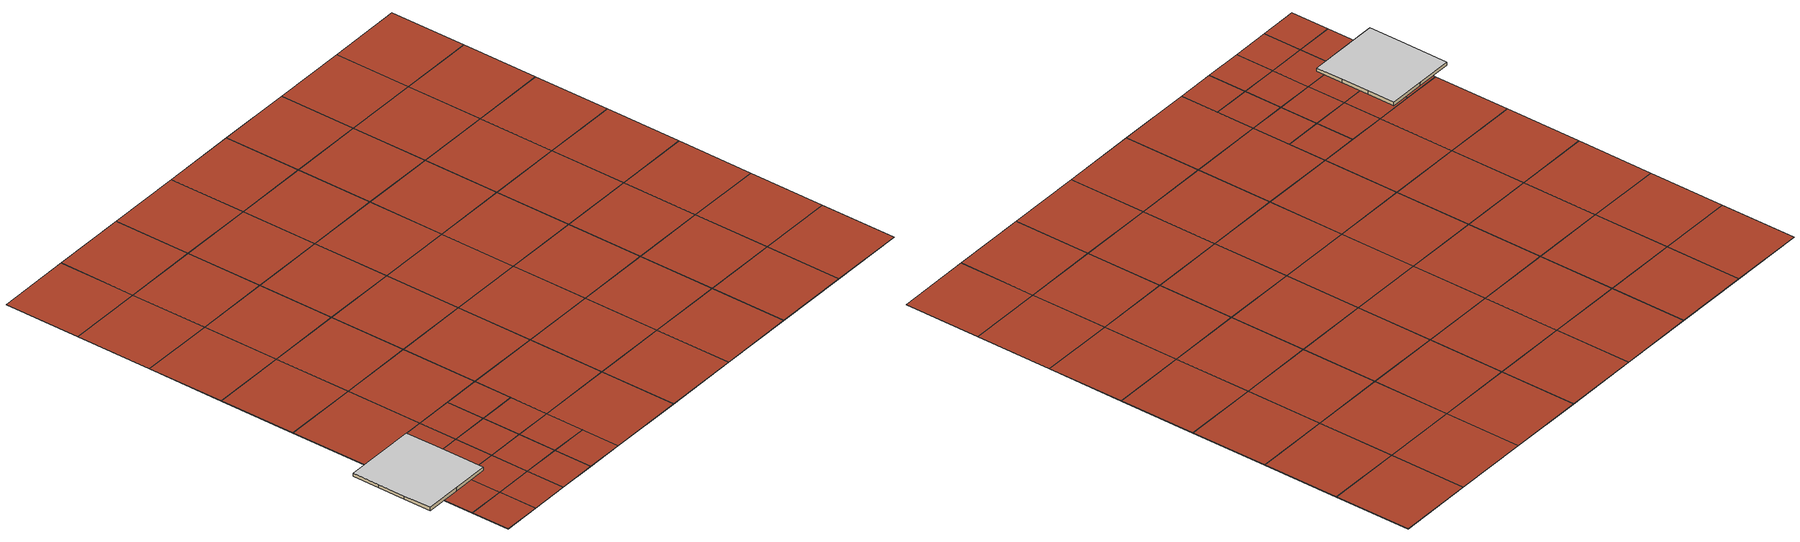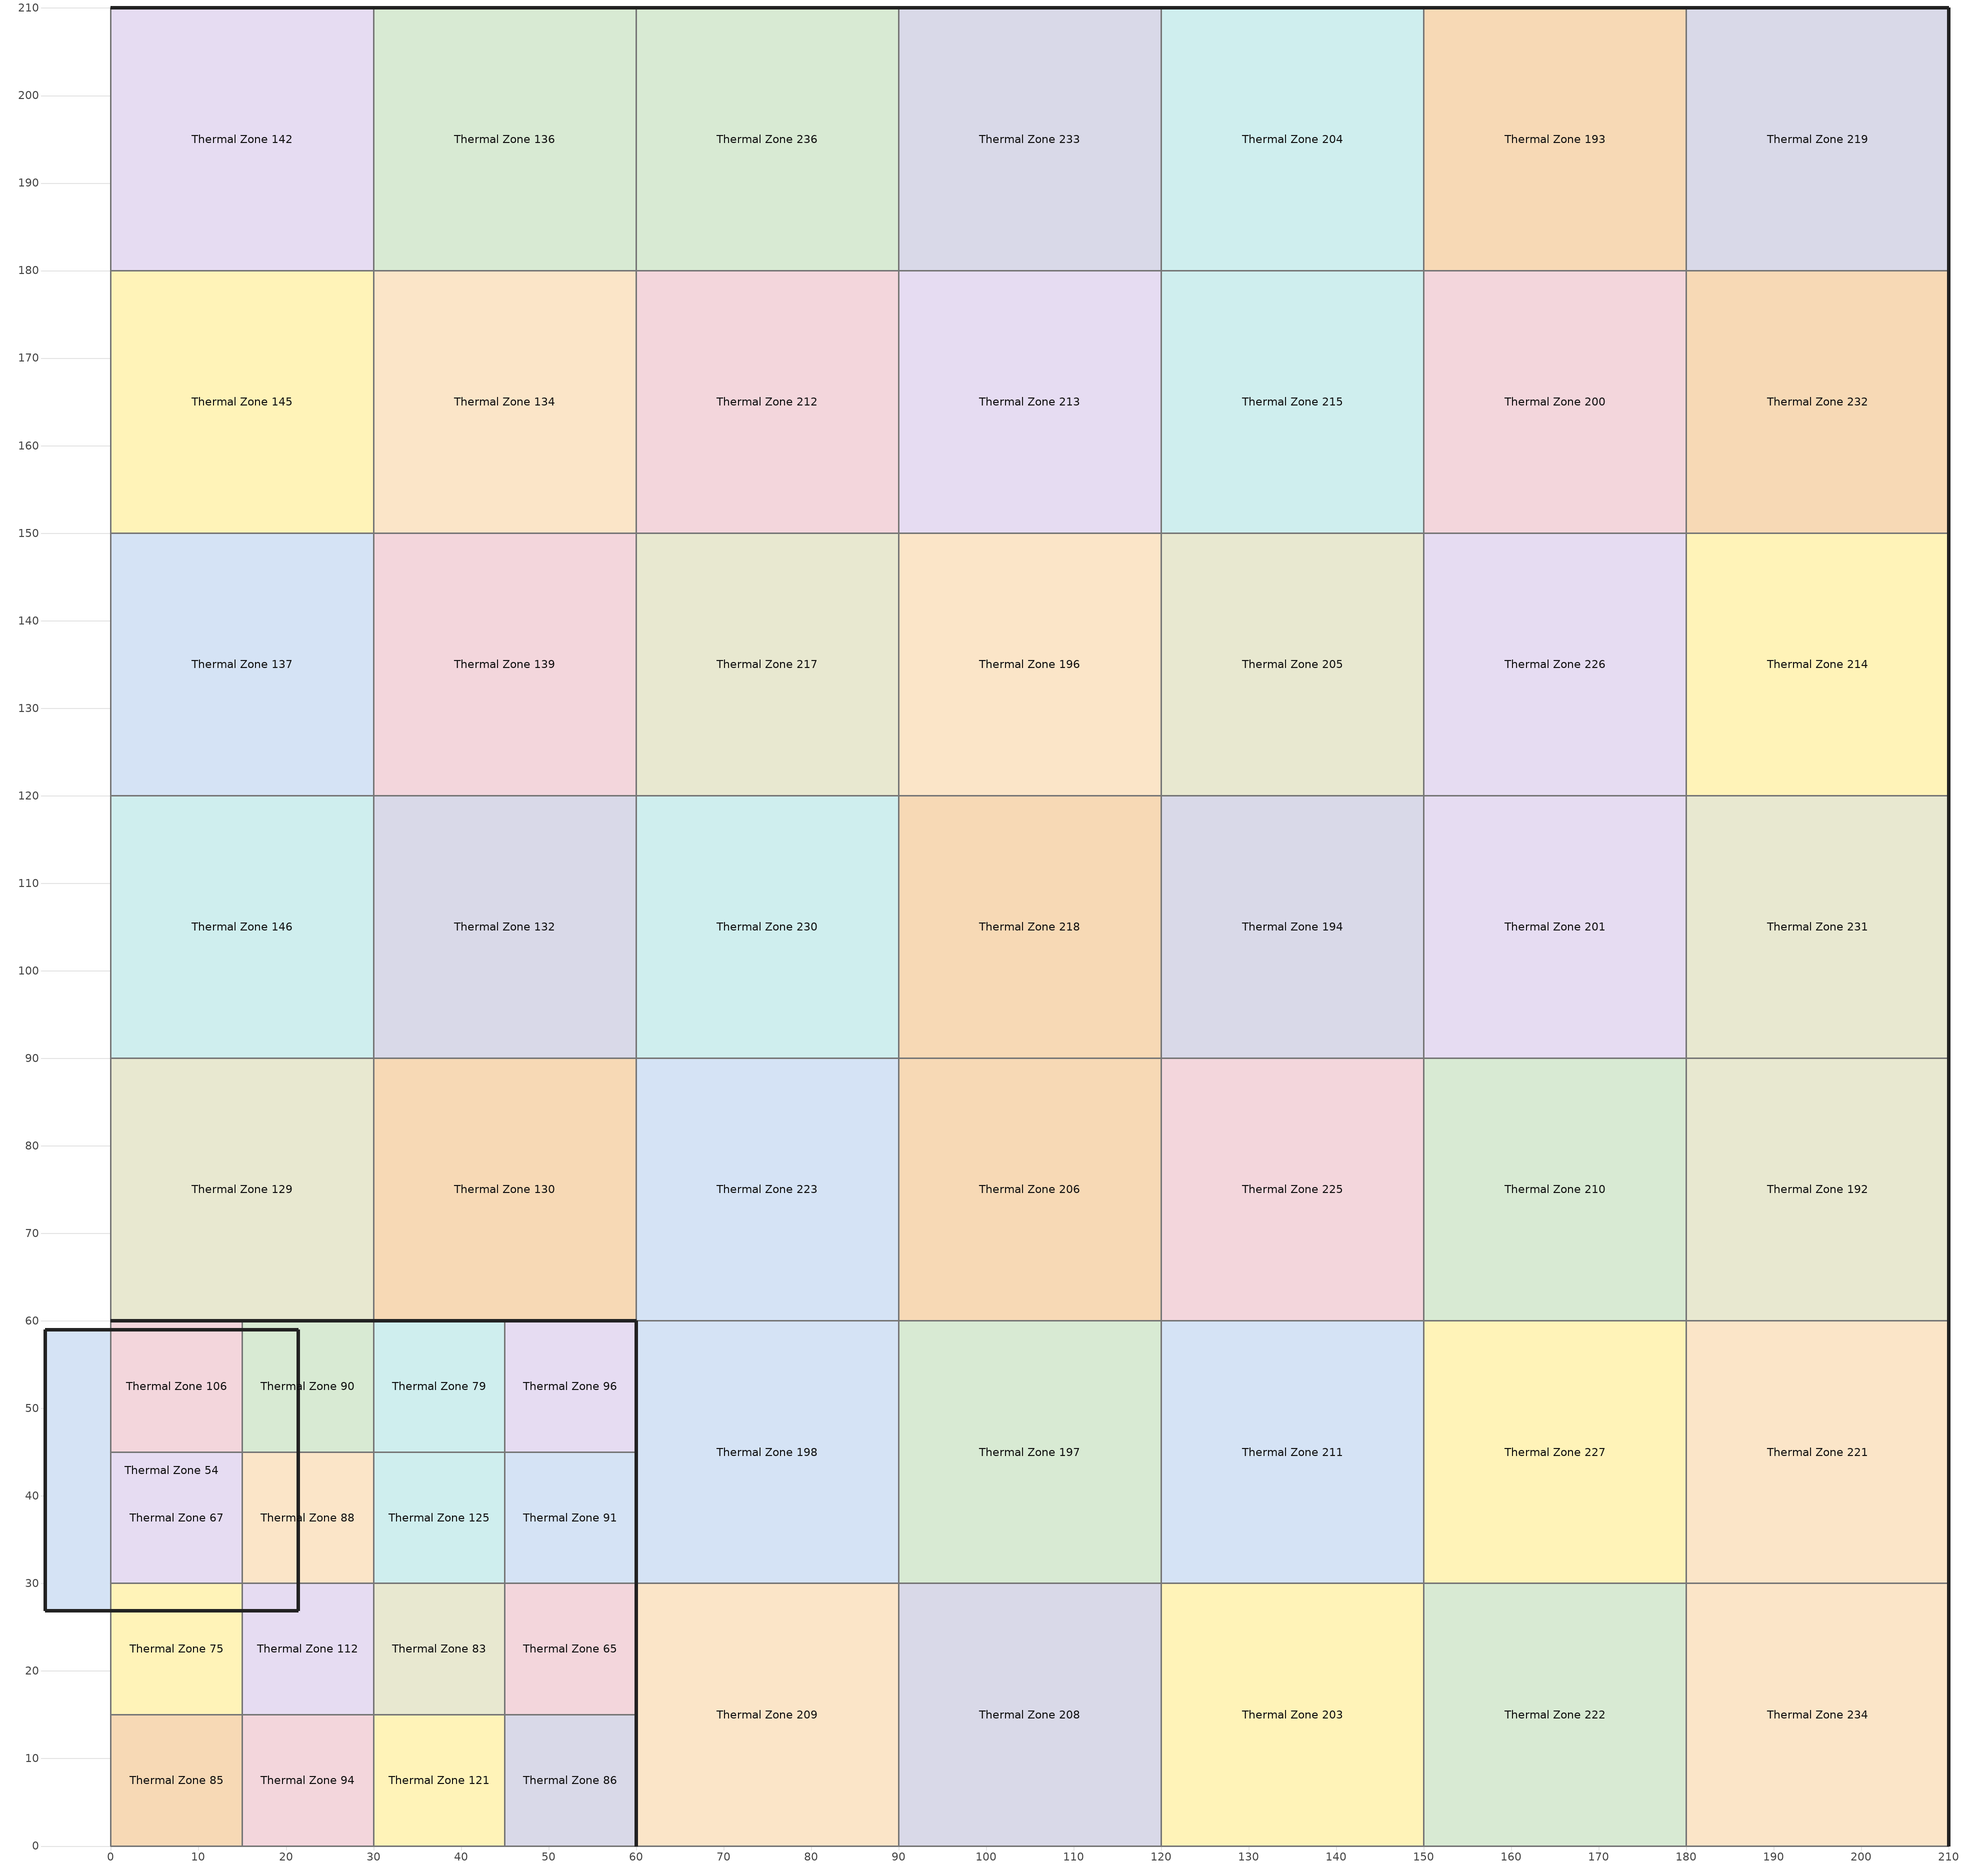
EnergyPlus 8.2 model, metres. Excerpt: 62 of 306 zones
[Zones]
Thermal Zone 106
 floor ground (ASHRAE 90.1-2004 ExtWall Mass ClimateZone 6): 0,60 15,60 15,45 0,45 z-0.1
 wall outside (ASHRAE 90.1-2004 ExtWall Mass ClimateZone 6): 15,60 0,60 z-0.1:0
 wall to Thermal Zone 90 (ASHRAE 90.1-2004 ExtWall Mass ClimateZone 6): 15,45 15,60 z-0.1:0
 wall to Thermal Zone 67 (ASHRAE 90.1-2004 ExtWall Mass ClimateZone 6): 0,45 15,45 z-0.1:0
 wall to Thermal Zone 89 (ASHRAE 90.1-2004 ExtWall Mass ClimateZone 6 Reversed): 0,60 0,45 z-0.1:0
 roof outside (ASHRAE 90.1-2004 ExtWall Mass ClimateZone 6): 0,45 15,45 15,60 0,60 z0
Thermal Zone 112
 floor ground (ASHRAE 90.1-2004 ExtWall Mass ClimateZone 6): 15,30 30,30 30,15 15,15 z-0.1
 wall to Thermal Zone 88 (ASHRAE 90.1-2004 ExtWall Mass ClimateZone 6 Reversed): 30,30 15,30 z-0.1:0
 wall to Thermal Zone 83 (ASHRAE 90.1-2004 ExtWall Mass ClimateZone 6): 30,15 30,30 z-0.1:0
 wall to Thermal Zone 94 (ASHRAE 90.1-2004 ExtWall Mass ClimateZone 6): 15,15 30,15 z-0.1:0
 wall to Thermal Zone 75 (ASHRAE 90.1-2004 ExtWall Mass ClimateZone 6 Reversed): 15,30 15,15 z-0.1:0
 roof outside (ASHRAE 90.1-2004 ExtWall Mass ClimateZone 6): 15,15 30,15 30,30 15,30 z0
Thermal Zone 121
 floor ground (ASHRAE 90.1-2004 ExtWall Mass ClimateZone 6): 30,15 45,15 45,0 30,0 z-0.1
 wall to Thermal Zone 109 (ASHRAE 90.1-2004 ExtWall Mass ClimateZone 6): 30,0 45,0 z-0.1:0
 wall to Thermal Zone 94 (ASHRAE 90.1-2004 ExtWall Mass ClimateZone 6): 30,15 30,0 z-0.1:0
 wall to Thermal Zone 83 (ASHRAE 90.1-2004 ExtWall Mass ClimateZone 6 Reversed): 45,15 30,15 z-0.1:0
 wall to Thermal Zone 86 (ASHRAE 90.1-2004 ExtWall Mass ClimateZone 6 Reversed): 45,0 45,15 z-0.1:0
 roof outside (ASHRAE 90.1-2004 ExtWall Mass ClimateZone 6): 30,0 45,0 45,15 30,15 z0
Thermal Zone 125
 floor ground (ASHRAE 90.1-2004 ExtWall Mass ClimateZone 6): 30,45 45,45 45,30 30,30 z-0.1
 wall to Thermal Zone 79 (ASHRAE 90.1-2004 ExtWall Mass ClimateZone 6 Reversed): 45,45 30,45 z-0.1:0
 wall to Thermal Zone 91 (ASHRAE 90.1-2004 ExtWall Mass ClimateZone 6): 45,30 45,45 z-0.1:0
 wall to Thermal Zone 83 (ASHRAE 90.1-2004 ExtWall Mass ClimateZone 6): 30,30 45,30 z-0.1:0
 wall to Thermal Zone 88 (ASHRAE 90.1-2004 ExtWall Mass ClimateZone 6 Reversed): 30,45 30,30 z-0.1:0
 roof outside (ASHRAE 90.1-2004 ExtWall Mass ClimateZone 6): 30,30 45,30 45,45 30,45 z0
Thermal Zone 129
 floor ground (ASHRAE 90.1-2004 ExtWall Mass ClimateZone 6): 0,90 30,90 30,60 0,60 z-0.1
 wall outside (ASHRAE 90.1-2004 ExtWall Mass ClimateZone 6): 0,60 30,60 z-0.1:0
 wall to Thermal Zone 146 (ASHRAE 90.1-2004 ExtWall Mass ClimateZone 6 Reversed): 30,90 0,90 z-0.1:0
 wall to Thermal Zone 130 (ASHRAE 90.1-2004 ExtWall Mass ClimateZone 6): 30,60 30,90 z-0.1:0
 wall to Thermal Zone 140 (ASHRAE 90.1-2004 ExtWall Mass ClimateZone 6 Reversed): 0,90 0,60 z-0.1:0
 roof outside (ASHRAE 90.1-2004 ExtWall Mass ClimateZone 6): 0,60 30,60 30,90 0,90 z0
Thermal Zone 130
 floor ground (ASHRAE 90.1-2004 ExtWall Mass ClimateZone 6): 30,90 60,90 60,60 30,60 z-0.1
 wall outside (ASHRAE 90.1-2004 ExtWall Mass ClimateZone 6): 30,60 60,60 z-0.1:0
 wall to Thermal Zone 132 (ASHRAE 90.1-2004 ExtWall Mass ClimateZone 6 Reversed): 60,90 30,90 z-0.1:0
 wall to Thermal Zone 223 (ASHRAE 90.1-2004 ExtWall Mass ClimateZone 6): 60,60 60,90 z-0.1:0
 roof outside (ASHRAE 90.1-2004 ExtWall Mass ClimateZone 6): 30,60 60,60 60,90 30,90 z0
Thermal Zone 132
 floor ground (ASHRAE 90.1-2004 ExtWall Mass ClimateZone 6): 30,120 60,120 60,90 30,90 z-0.1
 wall to Thermal Zone 139 (ASHRAE 90.1-2004 ExtWall Mass ClimateZone 6 Reversed): 60,120 30,120 z-0.1:0
 wall to Thermal Zone 230 (ASHRAE 90.1-2004 ExtWall Mass ClimateZone 6): 60,90 60,120 z-0.1:0
 wall to Thermal Zone 146 (ASHRAE 90.1-2004 ExtWall Mass ClimateZone 6 Reversed): 30,120 30,90 z-0.1:0
 roof outside (ASHRAE 90.1-2004 ExtWall Mass ClimateZone 6): 30,90 60,90 60,120 30,120 z0
Thermal Zone 134
 floor ground (ASHRAE 90.1-2004 ExtWall Mass ClimateZone 6): 30,180 60,180 60,150 30,150 z-0.1
 wall to Thermal Zone 136 (ASHRAE 90.1-2004 ExtWall Mass ClimateZone 6 Reversed): 60,180 30,180 z-0.1:0
 wall to Thermal Zone 212 (ASHRAE 90.1-2004 ExtWall Mass ClimateZone 6): 60,150 60,180 z-0.1:0
 wall to Thermal Zone 139 (ASHRAE 90.1-2004 ExtWall Mass ClimateZone 6): 30,150 60,150 z-0.1:0
 wall to Thermal Zone 145 (ASHRAE 90.1-2004 ExtWall Mass ClimateZone 6 Reversed): 30,180 30,150 z-0.1:0
 roof outside (ASHRAE 90.1-2004 ExtWall Mass ClimateZone 6): 30,150 60,150 60,180 30,180 z0
Thermal Zone 136
 floor ground (ASHRAE 90.1-2004 ExtWall Mass ClimateZone 6): 30,210 60,210 60,180 30,180 z-0.1
 wall outside (ASHRAE 90.1-2004 ExtWall Mass ClimateZone 6): 60,210 30,210 z-0.1:0
 wall to Thermal Zone 236 (ASHRAE 90.1-2004 ExtWall Mass ClimateZone 6): 60,180 60,210 z-0.1:0
 wall to Thermal Zone 142 (ASHRAE 90.1-2004 ExtWall Mass ClimateZone 6 Reversed): 30,210 30,180 z-0.1:0
 roof outside (ASHRAE 90.1-2004 ExtWall Mass ClimateZone 6): 30,180 60,180 60,210 30,210 z0
Thermal Zone 137
 floor ground (ASHRAE 90.1-2004 ExtWall Mass ClimateZone 6): 0,150 30,150 30,120 0,120 z-0.1
 wall to Thermal Zone 145 (ASHRAE 90.1-2004 ExtWall Mass ClimateZone 6 Reversed): 30,150 0,150 z-0.1:0
 wall to Thermal Zone 139 (ASHRAE 90.1-2004 ExtWall Mass ClimateZone 6): 30,120 30,150 z-0.1:0
 wall to Thermal Zone 146 (ASHRAE 90.1-2004 ExtWall Mass ClimateZone 6): 0,120 30,120 z-0.1:0
 wall to Thermal Zone 138 (ASHRAE 90.1-2004 ExtWall Mass ClimateZone 6 Reversed): 0,150 0,120 z-0.1:0
 roof outside (ASHRAE 90.1-2004 ExtWall Mass ClimateZone 6): 0,120 30,120 30,150 0,150 z0
Thermal Zone 139
 floor ground (ASHRAE 90.1-2004 ExtWall Mass ClimateZone 6): 30,150 60,150 60,120 30,120 z-0.1
 wall to Thermal Zone 217 (ASHRAE 90.1-2004 ExtWall Mass ClimateZone 6): 60,120 60,150 z-0.1:0
 roof outside (ASHRAE 90.1-2004 ExtWall Mass ClimateZone 6): 30,120 60,120 60,150 30,150 z0
Thermal Zone 142
 floor ground (ASHRAE 90.1-2004 ExtWall Mass ClimateZone 6): 0,210 30,210 30,180 0,180 z-0.1
 wall outside (ASHRAE 90.1-2004 ExtWall Mass ClimateZone 6): 30,210 0,210 z-0.1:0
 wall to Thermal Zone 145 (ASHRAE 90.1-2004 ExtWall Mass ClimateZone 6): 0,180 30,180 z-0.1:0
 wall to Thermal Zone 141 (ASHRAE 90.1-2004 ExtWall Mass ClimateZone 6 Reversed): 0,210 0,180 z-0.1:0
 roof outside (ASHRAE 90.1-2004 ExtWall Mass ClimateZone 6): 0,180 30,180 30,210 0,210 z0
Thermal Zone 145
 floor ground (ASHRAE 90.1-2004 ExtWall Mass ClimateZone 6): 0,180 30,180 30,150 0,150 z-0.1
 wall to Thermal Zone 128 (ASHRAE 90.1-2004 ExtWall Mass ClimateZone 6 Reversed): 0,180 0,150 z-0.1:0
 roof outside (ASHRAE 90.1-2004 ExtWall Mass ClimateZone 6): 0,150 30,150 30,180 0,180 z0
Thermal Zone 146
 floor ground (ASHRAE 90.1-2004 ExtWall Mass ClimateZone 6): 0,120 30,120 30,90 0,90 z-0.1
 wall to Thermal Zone 127 (ASHRAE 90.1-2004 ExtWall Mass ClimateZone 6 Reversed): 0,120 0,90 z-0.1:0
 roof outside (ASHRAE 90.1-2004 ExtWall Mass ClimateZone 6): 0,90 30,90 30,120 0,120 z0
Thermal Zone 192
 floor ground (ASHRAE 90.1-2004 ExtWall Mass ClimateZone 6): 180,90 210,90 210,60 180,60 z-0.1
 wall outside (ASHRAE 90.1-2004 ExtWall Mass ClimateZone 6): 210,60 210,90 z-0.1:0
 wall to Thermal Zone 231 (ASHRAE 90.1-2004 ExtWall Mass ClimateZone 6 Reversed): 210,90 180,90 z-0.1:0
 wall to Thermal Zone 221 (ASHRAE 90.1-2004 ExtWall Mass ClimateZone 6): 180,60 210,60 z-0.1:0
 wall to Thermal Zone 210 (ASHRAE 90.1-2004 ExtWall Mass ClimateZone 6 Reversed): 180,90 180,60 z-0.1:0
 roof outside (ASHRAE 90.1-2004 ExtWall Mass ClimateZone 6): 180,60 210,60 210,90 180,90 z0
Thermal Zone 193
 floor ground (ASHRAE 90.1-2004 ExtWall Mass ClimateZone 6): 150,210 180,210 180,180 150,180 z-0.1
 wall outside (ASHRAE 90.1-2004 ExtWall Mass ClimateZone 6): 180,210 150,210 z-0.1:0
 wall to Thermal Zone 219 (ASHRAE 90.1-2004 ExtWall Mass ClimateZone 6): 180,180 180,210 z-0.1:0
 wall to Thermal Zone 200 (ASHRAE 90.1-2004 ExtWall Mass ClimateZone 6): 150,180 180,180 z-0.1:0
 wall to Thermal Zone 204 (ASHRAE 90.1-2004 ExtWall Mass ClimateZone 6 Reversed): 150,210 150,180 z-0.1:0
 roof outside (ASHRAE 90.1-2004 ExtWall Mass ClimateZone 6): 150,180 180,180 180,210 150,210 z0
Thermal Zone 194
 floor ground (ASHRAE 90.1-2004 ExtWall Mass ClimateZone 6): 120,120 150,120 150,90 120,90 z-0.1
 wall to Thermal Zone 205 (ASHRAE 90.1-2004 ExtWall Mass ClimateZone 6 Reversed): 150,120 120,120 z-0.1:0
 wall to Thermal Zone 201 (ASHRAE 90.1-2004 ExtWall Mass ClimateZone 6): 150,90 150,120 z-0.1:0
 wall to Thermal Zone 225 (ASHRAE 90.1-2004 ExtWall Mass ClimateZone 6): 120,90 150,90 z-0.1:0
 wall to Thermal Zone 218 (ASHRAE 90.1-2004 ExtWall Mass ClimateZone 6 Reversed): 120,120 120,90 z-0.1:0
 roof outside (ASHRAE 90.1-2004 ExtWall Mass ClimateZone 6): 120,90 150,90 150,120 120,120 z0
Thermal Zone 196
 floor ground (ASHRAE 90.1-2004 ExtWall Mass ClimateZone 6): 90,150 120,150 120,120 90,120 z-0.1
 wall to Thermal Zone 213 (ASHRAE 90.1-2004 ExtWall Mass ClimateZone 6 Reversed): 120,150 90,150 z-0.1:0
 wall to Thermal Zone 205 (ASHRAE 90.1-2004 ExtWall Mass ClimateZone 6): 120,120 120,150 z-0.1:0
 wall to Thermal Zone 218 (ASHRAE 90.1-2004 ExtWall Mass ClimateZone 6): 90,120 120,120 z-0.1:0
 wall to Thermal Zone 217 (ASHRAE 90.1-2004 ExtWall Mass ClimateZone 6 Reversed): 90,150 90,120 z-0.1:0
 roof outside (ASHRAE 90.1-2004 ExtWall Mass ClimateZone 6): 90,120 120,120 120,150 90,150 z0
Thermal Zone 197
 floor ground (ASHRAE 90.1-2004 ExtWall Mass ClimateZone 6): 90,60 120,60 120,30 90,30 z-0.1
 wall to Thermal Zone 206 (ASHRAE 90.1-2004 ExtWall Mass ClimateZone 6 Reversed): 120,60 90,60 z-0.1:0
 wall to Thermal Zone 211 (ASHRAE 90.1-2004 ExtWall Mass ClimateZone 6): 120,30 120,60 z-0.1:0
 wall to Thermal Zone 208 (ASHRAE 90.1-2004 ExtWall Mass ClimateZone 6): 90,30 120,30 z-0.1:0
 wall to Thermal Zone 198 (ASHRAE 90.1-2004 ExtWall Mass ClimateZone 6 Reversed): 90,60 90,30 z-0.1:0
 roof outside (ASHRAE 90.1-2004 ExtWall Mass ClimateZone 6): 90,30 120,30 120,60 90,60 z0
Thermal Zone 198
 floor ground (ASHRAE 90.1-2004 ExtWall Mass ClimateZone 6): 60,60 90,60 90,30 60,30 z-0.1
 wall outside (ASHRAE 90.1-2004 ExtWall Mass ClimateZone 6): 60,60 60,30 z-0.1:0
 wall to Thermal Zone 223 (ASHRAE 90.1-2004 ExtWall Mass ClimateZone 6 Reversed): 90,60 60,60 z-0.1:0
 wall to Thermal Zone 209 (ASHRAE 90.1-2004 ExtWall Mass ClimateZone 6): 60,30 90,30 z-0.1:0
 roof outside (ASHRAE 90.1-2004 ExtWall Mass ClimateZone 6): 60,30 90,30 90,60 60,60 z0
Thermal Zone 200
 floor ground (ASHRAE 90.1-2004 ExtWall Mass ClimateZone 6): 150,180 180,180 180,150 150,150 z-0.1
 wall to Thermal Zone 232 (ASHRAE 90.1-2004 ExtWall Mass ClimateZone 6): 180,150 180,180 z-0.1:0
 wall to Thermal Zone 226 (ASHRAE 90.1-2004 ExtWall Mass ClimateZone 6): 150,150 180,150 z-0.1:0
 wall to Thermal Zone 215 (ASHRAE 90.1-2004 ExtWall Mass ClimateZone 6 Reversed): 150,180 150,150 z-0.1:0
 roof outside (ASHRAE 90.1-2004 ExtWall Mass ClimateZone 6): 150,150 180,150 180,180 150,180 z0
Thermal Zone 201
 floor ground (ASHRAE 90.1-2004 ExtWall Mass ClimateZone 6): 150,120 180,120 180,90 150,90 z-0.1
 wall to Thermal Zone 226 (ASHRAE 90.1-2004 ExtWall Mass ClimateZone 6 Reversed): 180,120 150,120 z-0.1:0
 wall to Thermal Zone 231 (ASHRAE 90.1-2004 ExtWall Mass ClimateZone 6): 180,90 180,120 z-0.1:0
 wall to Thermal Zone 210 (ASHRAE 90.1-2004 ExtWall Mass ClimateZone 6): 150,90 180,90 z-0.1:0
 roof outside (ASHRAE 90.1-2004 ExtWall Mass ClimateZone 6): 150,90 180,90 180,120 150,120 z0
Thermal Zone 203
 floor ground (ASHRAE 90.1-2004 ExtWall Mass ClimateZone 6): 120,30 150,30 150,0 120,0 z-0.1
 wall to Thermal Zone 211 (ASHRAE 90.1-2004 ExtWall Mass ClimateZone 6 Reversed): 150,30 120,30 z-0.1:0
 wall to Thermal Zone 222 (ASHRAE 90.1-2004 ExtWall Mass ClimateZone 6): 150,0 150,30 z-0.1:0
 wall to Thermal Zone 202 (ASHRAE 90.1-2004 ExtWall Mass ClimateZone 6): 120,0 150,0 z-0.1:0
 wall to Thermal Zone 208 (ASHRAE 90.1-2004 ExtWall Mass ClimateZone 6 Reversed): 120,30 120,0 z-0.1:0
 roof outside (ASHRAE 90.1-2004 ExtWall Mass ClimateZone 6): 120,0 150,0 150,30 120,30 z0
Thermal Zone 204
 floor ground (ASHRAE 90.1-2004 ExtWall Mass ClimateZone 6): 120,210 150,210 150,180 120,180 z-0.1
 wall outside (ASHRAE 90.1-2004 ExtWall Mass ClimateZone 6): 150,210 120,210 z-0.1:0
 wall to Thermal Zone 215 (ASHRAE 90.1-2004 ExtWall Mass ClimateZone 6): 120,180 150,180 z-0.1:0
 wall to Thermal Zone 233 (ASHRAE 90.1-2004 ExtWall Mass ClimateZone 6 Reversed): 120,210 120,180 z-0.1:0
 roof outside (ASHRAE 90.1-2004 ExtWall Mass ClimateZone 6): 120,180 150,180 150,210 120,210 z0
Thermal Zone 205
 floor ground (ASHRAE 90.1-2004 ExtWall Mass ClimateZone 6): 120,150 150,150 150,120 120,120 z-0.1
 wall to Thermal Zone 215 (ASHRAE 90.1-2004 ExtWall Mass ClimateZone 6 Reversed): 150,150 120,150 z-0.1:0
 wall to Thermal Zone 226 (ASHRAE 90.1-2004 ExtWall Mass ClimateZone 6): 150,120 150,150 z-0.1:0
 roof outside (ASHRAE 90.1-2004 ExtWall Mass ClimateZone 6): 120,120 150,120 150,150 120,150 z0
Thermal Zone 206
 floor ground (ASHRAE 90.1-2004 ExtWall Mass ClimateZone 6): 90,90 120,90 120,60 90,60 z-0.1
 wall to Thermal Zone 218 (ASHRAE 90.1-2004 ExtWall Mass ClimateZone 6 Reversed): 120,90 90,90 z-0.1:0
 wall to Thermal Zone 225 (ASHRAE 90.1-2004 ExtWall Mass ClimateZone 6): 120,60 120,90 z-0.1:0
 wall to Thermal Zone 223 (ASHRAE 90.1-2004 ExtWall Mass ClimateZone 6 Reversed): 90,90 90,60 z-0.1:0
 roof outside (ASHRAE 90.1-2004 ExtWall Mass ClimateZone 6): 90,60 120,60 120,90 90,90 z0
Thermal Zone 208
 floor ground (ASHRAE 90.1-2004 ExtWall Mass ClimateZone 6): 90,30 120,30 120,0 90,0 z-0.1
 wall to Thermal Zone 228 (ASHRAE 90.1-2004 ExtWall Mass ClimateZone 6): 90,0 120,0 z-0.1:0
 wall to Thermal Zone 209 (ASHRAE 90.1-2004 ExtWall Mass ClimateZone 6 Reversed): 90,30 90,0 z-0.1:0
 roof outside (ASHRAE 90.1-2004 ExtWall Mass ClimateZone 6): 90,0 120,0 120,30 90,30 z0
Thermal Zone 209
 floor ground (ASHRAE 90.1-2004 ExtWall Mass ClimateZone 6): 60,30 90,30 90,0 60,0 z-0.1
 wall outside (ASHRAE 90.1-2004 ExtWall Mass ClimateZone 6): 60,30 60,0 z-0.1:0
 wall to Thermal Zone 195 (ASHRAE 90.1-2004 ExtWall Mass ClimateZone 6): 60,0 90,0 z-0.1:0
 roof outside (ASHRAE 90.1-2004 ExtWall Mass ClimateZone 6): 60,0 90,0 90,30 60,30 z0
Thermal Zone 210
 floor ground (ASHRAE 90.1-2004 ExtWall Mass ClimateZone 6): 150,90 180,90 180,60 150,60 z-0.1
 wall to Thermal Zone 227 (ASHRAE 90.1-2004 ExtWall Mass ClimateZone 6): 150,60 180,60 z-0.1:0
 wall to Thermal Zone 225 (ASHRAE 90.1-2004 ExtWall Mass ClimateZone 6 Reversed): 150,90 150,60 z-0.1:0
 roof outside (ASHRAE 90.1-2004 ExtWall Mass ClimateZone 6): 150,60 180,60 180,90 150,90 z0
Thermal Zone 211
 floor ground (ASHRAE 90.1-2004 ExtWall Mass ClimateZone 6): 120,60 150,60 150,30 120,30 z-0.1
 wall to Thermal Zone 225 (ASHRAE 90.1-2004 ExtWall Mass ClimateZone 6 Reversed): 150,60 120,60 z-0.1:0
 wall to Thermal Zone 227 (ASHRAE 90.1-2004 ExtWall Mass ClimateZone 6): 150,30 150,60 z-0.1:0
 roof outside (ASHRAE 90.1-2004 ExtWall Mass ClimateZone 6): 120,30 150,30 150,60 120,60 z0
Thermal Zone 212
 floor ground (ASHRAE 90.1-2004 ExtWall Mass ClimateZone 6): 60,180 90,180 90,150 60,150 z-0.1
 wall to Thermal Zone 236 (ASHRAE 90.1-2004 ExtWall Mass ClimateZone 6 Reversed): 90,180 60,180 z-0.1:0
 wall to Thermal Zone 213 (ASHRAE 90.1-2004 ExtWall Mass ClimateZone 6): 90,150 90,180 z-0.1:0
 wall to Thermal Zone 217 (ASHRAE 90.1-2004 ExtWall Mass ClimateZone 6): 60,150 90,150 z-0.1:0
 roof outside (ASHRAE 90.1-2004 ExtWall Mass ClimateZone 6): 60,150 90,150 90,180 60,180 z0
Thermal Zone 213
 floor ground (ASHRAE 90.1-2004 ExtWall Mass ClimateZone 6): 90,180 120,180 120,150 90,150 z-0.1
 wall to Thermal Zone 233 (ASHRAE 90.1-2004 ExtWall Mass ClimateZone 6 Reversed): 120,180 90,180 z-0.1:0
 wall to Thermal Zone 215 (ASHRAE 90.1-2004 ExtWall Mass ClimateZone 6): 120,150 120,180 z-0.1:0
 roof outside (ASHRAE 90.1-2004 ExtWall Mass ClimateZone 6): 90,150 120,150 120,180 90,180 z0
Thermal Zone 214
 floor ground (ASHRAE 90.1-2004 ExtWall Mass ClimateZone 6): 180,150 210,150 210,120 180,120 z-0.1
 wall outside (ASHRAE 90.1-2004 ExtWall Mass ClimateZone 6): 210,120 210,150 z-0.1:0
 wall to Thermal Zone 232 (ASHRAE 90.1-2004 ExtWall Mass ClimateZone 6 Reversed): 210,150 180,150 z-0.1:0
 wall to Thermal Zone 231 (ASHRAE 90.1-2004 ExtWall Mass ClimateZone 6): 180,120 210,120 z-0.1:0
 wall to Thermal Zone 226 (ASHRAE 90.1-2004 ExtWall Mass ClimateZone 6 Reversed): 180,150 180,120 z-0.1:0
 roof outside (ASHRAE 90.1-2004 ExtWall Mass ClimateZone 6): 180,120 210,120 210,150 180,150 z0
Thermal Zone 215
 floor ground (ASHRAE 90.1-2004 ExtWall Mass ClimateZone 6): 120,180 150,180 150,150 120,150 z-0.1
 roof outside (ASHRAE 90.1-2004 ExtWall Mass ClimateZone 6): 120,150 150,150 150,180 120,180 z0
Thermal Zone 217
 floor ground (ASHRAE 90.1-2004 ExtWall Mass ClimateZone 6): 60,150 90,150 90,120 60,120 z-0.1
 wall to Thermal Zone 230 (ASHRAE 90.1-2004 ExtWall Mass ClimateZone 6): 60,120 90,120 z-0.1:0
 roof outside (ASHRAE 90.1-2004 ExtWall Mass ClimateZone 6): 60,120 90,120 90,150 60,150 z0
Thermal Zone 218
 floor ground (ASHRAE 90.1-2004 ExtWall Mass ClimateZone 6): 90,120 120,120 120,90 90,90 z-0.1
 wall to Thermal Zone 230 (ASHRAE 90.1-2004 ExtWall Mass ClimateZone 6 Reversed): 90,120 90,90 z-0.1:0
 roof outside (ASHRAE 90.1-2004 ExtWall Mass ClimateZone 6): 90,90 120,90 120,120 90,120 z0
Thermal Zone 219
 floor ground (ASHRAE 90.1-2004 ExtWall Mass ClimateZone 6): 180,210 210,210 210,180 180,180 z-0.1
 wall outside (ASHRAE 90.1-2004 ExtWall Mass ClimateZone 6): 210,180 210,210 180,210 z-0.1:0
 wall to Thermal Zone 232 (ASHRAE 90.1-2004 ExtWall Mass ClimateZone 6): 180,180 210,180 z-0.1:0
 roof outside (ASHRAE 90.1-2004 ExtWall Mass ClimateZone 6): 180,180 210,180 210,210 180,210 z0
Thermal Zone 221
 floor ground (ASHRAE 90.1-2004 ExtWall Mass ClimateZone 6): 180,60 210,60 210,30 180,30 z-0.1
 wall outside (ASHRAE 90.1-2004 ExtWall Mass ClimateZone 6): 210,30 210,60 z-0.1:0
 wall to Thermal Zone 234 (ASHRAE 90.1-2004 ExtWall Mass ClimateZone 6): 180,30 210,30 z-0.1:0
 wall to Thermal Zone 227 (ASHRAE 90.1-2004 ExtWall Mass ClimateZone 6 Reversed): 180,60 180,30 z-0.1:0
 roof outside (ASHRAE 90.1-2004 ExtWall Mass ClimateZone 6): 180,30 210,30 210,60 180,60 z0
Thermal Zone 222
 floor ground (ASHRAE 90.1-2004 ExtWall Mass ClimateZone 6): 150,30 180,30 180,0 150,0 z-0.1
 wall to Thermal Zone 227 (ASHRAE 90.1-2004 ExtWall Mass ClimateZone 6 Reversed): 180,30 150,30 z-0.1:0
 wall to Thermal Zone 234 (ASHRAE 90.1-2004 ExtWall Mass ClimateZone 6): 180,0 180,30 z-0.1:0
 wall to Thermal Zone 220 (ASHRAE 90.1-2004 ExtWall Mass ClimateZone 6): 150,0 180,0 z-0.1:0
 roof outside (ASHRAE 90.1-2004 ExtWall Mass ClimateZone 6): 150,0 180,0 180,30 150,30 z0
Thermal Zone 223
 floor ground (ASHRAE 90.1-2004 ExtWall Mass ClimateZone 6): 60,90 90,90 90,60 60,60 z-0.1
 wall to Thermal Zone 230 (ASHRAE 90.1-2004 ExtWall Mass ClimateZone 6 Reversed): 90,90 60,90 z-0.1:0
 roof outside (ASHRAE 90.1-2004 ExtWall Mass ClimateZone 6): 60,60 90,60 90,90 60,90 z0
Thermal Zone 225
 floor ground (ASHRAE 90.1-2004 ExtWall Mass ClimateZone 6): 120,90 150,90 150,60 120,60 z-0.1
 roof outside (ASHRAE 90.1-2004 ExtWall Mass ClimateZone 6): 120,60 150,60 150,90 120,90 z0
Thermal Zone 226
 floor ground (ASHRAE 90.1-2004 ExtWall Mass ClimateZone 6): 150,150 180,150 180,120 150,120 z-0.1
 roof outside (ASHRAE 90.1-2004 ExtWall Mass ClimateZone 6): 150,120 180,120 180,150 150,150 z0
Thermal Zone 227
 floor ground (ASHRAE 90.1-2004 ExtWall Mass ClimateZone 6): 150,60 180,60 180,30 150,30 z-0.1
 roof outside (ASHRAE 90.1-2004 ExtWall Mass ClimateZone 6): 150,30 180,30 180,60 150,60 z0
Thermal Zone 230
 floor ground (ASHRAE 90.1-2004 ExtWall Mass ClimateZone 6): 60,120 90,120 90,90 60,90 z-0.1
 roof outside (ASHRAE 90.1-2004 ExtWall Mass ClimateZone 6): 60,90 90,90 90,120 60,120 z0
Thermal Zone 231
 floor ground (ASHRAE 90.1-2004 ExtWall Mass ClimateZone 6): 180,120 210,120 210,90 180,90 z-0.1
 wall outside (ASHRAE 90.1-2004 ExtWall Mass ClimateZone 6): 210,90 210,120 z-0.1:0
 roof outside (ASHRAE 90.1-2004 ExtWall Mass ClimateZone 6): 180,90 210,90 210,120 180,120 z0
Thermal Zone 232
 floor ground (ASHRAE 90.1-2004 ExtWall Mass ClimateZone 6): 180,180 210,180 210,150 180,150 z-0.1
 wall outside (ASHRAE 90.1-2004 ExtWall Mass ClimateZone 6): 210,150 210,180 z-0.1:0
 roof outside (ASHRAE 90.1-2004 ExtWall Mass ClimateZone 6): 180,150 210,150 210,180 180,180 z0
Thermal Zone 233
 floor ground (ASHRAE 90.1-2004 ExtWall Mass ClimateZone 6): 90,210 120,210 120,180 90,180 z-0.1
 wall outside (ASHRAE 90.1-2004 ExtWall Mass ClimateZone 6): 120,210 90,210 z-0.1:0
 wall to Thermal Zone 236 (ASHRAE 90.1-2004 ExtWall Mass ClimateZone 6 Reversed): 90,210 90,180 z-0.1:0
 roof outside (ASHRAE 90.1-2004 ExtWall Mass ClimateZone 6): 90,180 120,180 120,210 90,210 z0
Thermal Zone 234
 floor ground (ASHRAE 90.1-2004 ExtWall Mass ClimateZone 6): 180,30 210,30 210,0 180,0 z-0.1
 wall outside (ASHRAE 90.1-2004 ExtWall Mass ClimateZone 6): 210,0 210,30 z-0.1:0
 wall to Thermal Zone 199 (ASHRAE 90.1-2004 ExtWall Mass ClimateZone 6): 180,0 210,0 z-0.1:0
 roof outside (ASHRAE 90.1-2004 ExtWall Mass ClimateZone 6): 180,0 210,0 210,30 180,30 z0
Thermal Zone 236
 floor ground (ASHRAE 90.1-2004 ExtWall Mass ClimateZone 6): 60,210 90,210 90,180 60,180 z-0.1
 wall outside (ASHRAE 90.1-2004 ExtWall Mass ClimateZone 6): 90,210 60,210 z-0.1:0
 roof outside (ASHRAE 90.1-2004 ExtWall Mass ClimateZone 6): 60,180 90,180 90,210 60,210 z0
Thermal Zone 54
 floor ground (ASHRAE 90.1-2004 ExtWall Mass ClimateZone 6): -7.53,58.98 6.92,58.98 21.38,58.98 21.38,48.28 21.38,37.59 21.38,26.89 6.92,26.89 -7.53,26.89 -7.53,37.59 -7.53,48.28 z0
 wall outside (ASHRAE 90.1-2004 ExtWall Mass ClimateZone 6): 6.92,58.98 -7.53,58.98 -7.53,48.28 -7.53,37.59 -7.53,26.89 6.92,26.89 21.38,26.89 21.38,37.59 21.38,48.28 21.38,58.98 6.92,58.98 z0:1.31
 ceiling to Thermal Zone 55 (ASHRAE 90.1-2004 ExtWall Mass ClimateZone 6): -7.53,48.28 -7.53,37.59 -7.53,26.89 6.92,26.89 21.38,26.89 21.38,37.59 21.38,48.28 21.38,58.98 6.92,58.98 -7.53,58.98 z1.31
Thermal Zone 65
 floor ground (ASHRAE 90.1-2004 ExtWall Mass ClimateZone 6): 45,30 60,30 60,15 45,15 z-0.1
 wall outside (ASHRAE 90.1-2004 ExtWall Mass ClimateZone 6): 60,15 60,30 z-0.1:0
 wall to Thermal Zone 91 (ASHRAE 90.1-2004 ExtWall Mass ClimateZone 6 Reversed): 60,30 45,30 z-0.1:0
 wall to Thermal Zone 86 (ASHRAE 90.1-2004 ExtWall Mass ClimateZone 6 Reversed): 45,15 60,15 z-0.1:0
 wall to Thermal Zone 83 (ASHRAE 90.1-2004 ExtWall Mass ClimateZone 6 Reversed): 45,30 45,15 z-0.1:0
 roof outside (ASHRAE 90.1-2004 ExtWall Mass ClimateZone 6): 45,15 60,15 60,30 45,30 z0
Thermal Zone 67
 floor ground (ASHRAE 90.1-2004 ExtWall Mass ClimateZone 6): 0,45 15,45 15,30 0,30 z-0.1
 wall to Thermal Zone 88 (ASHRAE 90.1-2004 ExtWall Mass ClimateZone 6): 15,30 15,45 z-0.1:0
 wall to Thermal Zone 75 (ASHRAE 90.1-2004 ExtWall Mass ClimateZone 6): 0,30 15,30 z-0.1:0
 wall to Thermal Zone 117 (ASHRAE 90.1-2004 ExtWall Mass ClimateZone 6 Reversed): 0,45 0,30 z-0.1:0
 roof outside (ASHRAE 90.1-2004 ExtWall Mass ClimateZone 6): 0,30 15,30 15,45 0,45 z0
Thermal Zone 75
 floor ground (ASHRAE 90.1-2004 ExtWall Mass ClimateZone 6): 0,30 15,30 15,15 0,15 z-0.1
 wall to Thermal Zone 85 (ASHRAE 90.1-2004 ExtWall Mass ClimateZone 6): 0,15 15,15 z-0.1:0
 wall to Thermal Zone 108 (ASHRAE 90.1-2004 ExtWall Mass ClimateZone 6 Reversed): 0,30 0,15 z-0.1:0
 roof outside (ASHRAE 90.1-2004 ExtWall Mass ClimateZone 6): 0,15 15,15 15,30 0,30 z0
Thermal Zone 79
 floor ground (ASHRAE 90.1-2004 ExtWall Mass ClimateZone 6): 30,60 45,60 45,45 30,45 z-0.1
 wall outside (ASHRAE 90.1-2004 ExtWall Mass ClimateZone 6): 45,60 30,60 z-0.1:0
 wall to Thermal Zone 96 (ASHRAE 90.1-2004 ExtWall Mass ClimateZone 6): 45,45 45,60 z-0.1:0
 wall to Thermal Zone 90 (ASHRAE 90.1-2004 ExtWall Mass ClimateZone 6 Reversed): 30,60 30,45 z-0.1:0
 roof outside (ASHRAE 90.1-2004 ExtWall Mass ClimateZone 6): 30,45 45,45 45,60 30,60 z0
Thermal Zone 83
 floor ground (ASHRAE 90.1-2004 ExtWall Mass ClimateZone 6): 30,30 45,30 45,15 30,15 z-0.1
 roof outside (ASHRAE 90.1-2004 ExtWall Mass ClimateZone 6): 30,15 45,15 45,30 30,30 z0
Thermal Zone 85
 floor ground (ASHRAE 90.1-2004 ExtWall Mass ClimateZone 6): 0,15 15,15 15,0 0,0 z-0.1
 wall to Thermal Zone 94 (ASHRAE 90.1-2004 ExtWall Mass ClimateZone 6): 15,0 15,15 z-0.1:0
 wall to Thermal Zone 102 (ASHRAE 90.1-2004 ExtWall Mass ClimateZone 6 Reversed): 0,0 15,0 z-0.1:0
 wall to Thermal Zone 115 (ASHRAE 90.1-2004 ExtWall Mass ClimateZone 6 Reversed): 0,15 0,0 z-0.1:0
 roof outside (ASHRAE 90.1-2004 ExtWall Mass ClimateZone 6): 0,0 15,0 15,15 0,15 z0
Thermal Zone 86
 floor ground (ASHRAE 90.1-2004 ExtWall Mass ClimateZone 6): 45,15 60,15 60,0 45,0 z-0.1
 wall outside (ASHRAE 90.1-2004 ExtWall Mass ClimateZone 6): 60,0 60,15 z-0.1:0
 wall to Thermal Zone 76 (ASHRAE 90.1-2004 ExtWall Mass ClimateZone 6): 45,0 60,0 z-0.1:0
 roof outside (ASHRAE 90.1-2004 ExtWall Mass ClimateZone 6): 45,0 60,0 60,15 45,15 z0
Thermal Zone 88
 floor ground (ASHRAE 90.1-2004 ExtWall Mass ClimateZone 6): 15,45 30,45 30,30 15,30 z-0.1
 wall to Thermal Zone 90 (ASHRAE 90.1-2004 ExtWall Mass ClimateZone 6 Reversed): 30,45 15,45 z-0.1:0
 roof outside (ASHRAE 90.1-2004 ExtWall Mass ClimateZone 6): 15,30 30,30 30,45 15,45 z0
Thermal Zone 90
 floor ground (ASHRAE 90.1-2004 ExtWall Mass ClimateZone 6): 15,60 30,60 30,45 15,45 z-0.1
 wall outside (ASHRAE 90.1-2004 ExtWall Mass ClimateZone 6): 30,60 15,60 z-0.1:0
 roof outside (ASHRAE 90.1-2004 ExtWall Mass ClimateZone 6): 15,45 30,45 30,60 15,60 z0
Thermal Zone 91
 floor ground (ASHRAE 90.1-2004 ExtWall Mass ClimateZone 6): 45,45 60,45 60,30 45,30 z-0.1
 wall outside (ASHRAE 90.1-2004 ExtWall Mass ClimateZone 6): 60,30 60,45 z-0.1:0
 wall to Thermal Zone 96 (ASHRAE 90.1-2004 ExtWall Mass ClimateZone 6 Reversed): 60,45 45,45 z-0.1:0
 roof outside (ASHRAE 90.1-2004 ExtWall Mass ClimateZone 6): 45,30 60,30 60,45 45,45 z0
Thermal Zone 94
 floor ground (ASHRAE 90.1-2004 ExtWall Mass ClimateZone 6): 15,15 30,15 30,0 15,0 z-0.1
 wall to Thermal Zone 110 (ASHRAE 90.1-2004 ExtWall Mass ClimateZone 6 Reversed): 15,0 30,0 z-0.1:0
 roof outside (ASHRAE 90.1-2004 ExtWall Mass ClimateZone 6): 15,0 30,0 30,15 15,15 z0
Thermal Zone 96
 floor ground (ASHRAE 90.1-2004 ExtWall Mass ClimateZone 6): 45,60 60,60 60,45 45,45 z-0.1
 wall outside (ASHRAE 90.1-2004 ExtWall Mass ClimateZone 6): 60,45 60,60 45,60 z-0.1:0
 roof outside (ASHRAE 90.1-2004 ExtWall Mass ClimateZone 6): 45,45 60,45 60,60 45,60 z0
[Building]
Building 1: North Axis {deg}=0; Solar Distribution=FullExteriorWithReflections
[Material] Thermal Absorptance=0.9
Name | Roughness | Thickness {m} | Conductivity {W/m-K} | Density {kg/m3} | Specific Heat {J/kg-K} | Solar Absorptance | Visible Absorptance
1/2IN Gypsum | Smooth | 0.0127 | 0.16 | 784.9 | 830 | 0.4 | 0.4
1IN Stucco | Smooth | 0.0253 | 0.6918 | 1858 | 837 | 0.92 | 0.92
8IN CONCRETE HW RefBldg | Rough | 0.2032 | 1.311 | 2240 | 836.8 | 0.7 | 0.7
Mass NonRes Wall Insulation-1.69 | MediumRough | 0.0623673 | 0.049 | 265 | 836.8 | 0.7 | 0.7
[Construction]
ASHRAE 90.1-2004 ExtWall Mass ClimateZone 6: 1IN Stucco, 8IN CONCRETE HW RefBldg, Mass NonRes Wall Insulation-1.69, 1/2IN Gypsum
ASHRAE 90.1-2004 ExtWall Mass ClimateZone 6 Reversed: 1/2IN Gypsum, Mass NonRes Wall Insulation-1.69, 8IN CONCRETE HW RefBldg, 1IN Stucco
[Zone]
Thermal Zone 106; Thermal Zone 112; Thermal Zone 121; Thermal Zone 125; Thermal Zone 129; Thermal Zone 130; Thermal Zone 132; Thermal Zone 134; Thermal Zone 136; Thermal Zone 137; Thermal Zone 139; Thermal Zone 142; Thermal Zone 145; Thermal Zone 146; Thermal Zone 192; Thermal Zone 193; Thermal Zone 194; Thermal Zone 196; Thermal Zone 197; Thermal Zone 198; Thermal Zone 200; Thermal Zone 201; Thermal Zone 203; Thermal Zone 204; Thermal Zone 205; Thermal Zone 206; Thermal Zone 208; Thermal Zone 209; Thermal Zone 210; Thermal Zone 211; Thermal Zone 212; Thermal Zone 213; Thermal Zone 214; Thermal Zone 215; Thermal Zone 217; Thermal Zone 218; Thermal Zone 219; Thermal Zone 221; Thermal Zone 222; Thermal Zone 223; Thermal Zone 225; Thermal Zone 226; Thermal Zone 227; Thermal Zone 230; Thermal Zone 231; Thermal Zone 232; Thermal Zone 233; Thermal Zone 234; Thermal Zone 236; Thermal Zone 54; Thermal Zone 65; Thermal Zone 67; Thermal Zone 75; Thermal Zone 79; Thermal Zone 83; Thermal Zone 85; Thermal Zone 86; Thermal Zone 88; Thermal Zone 90; Thermal Zone 91; Thermal Zone 94; Thermal Zone 96
